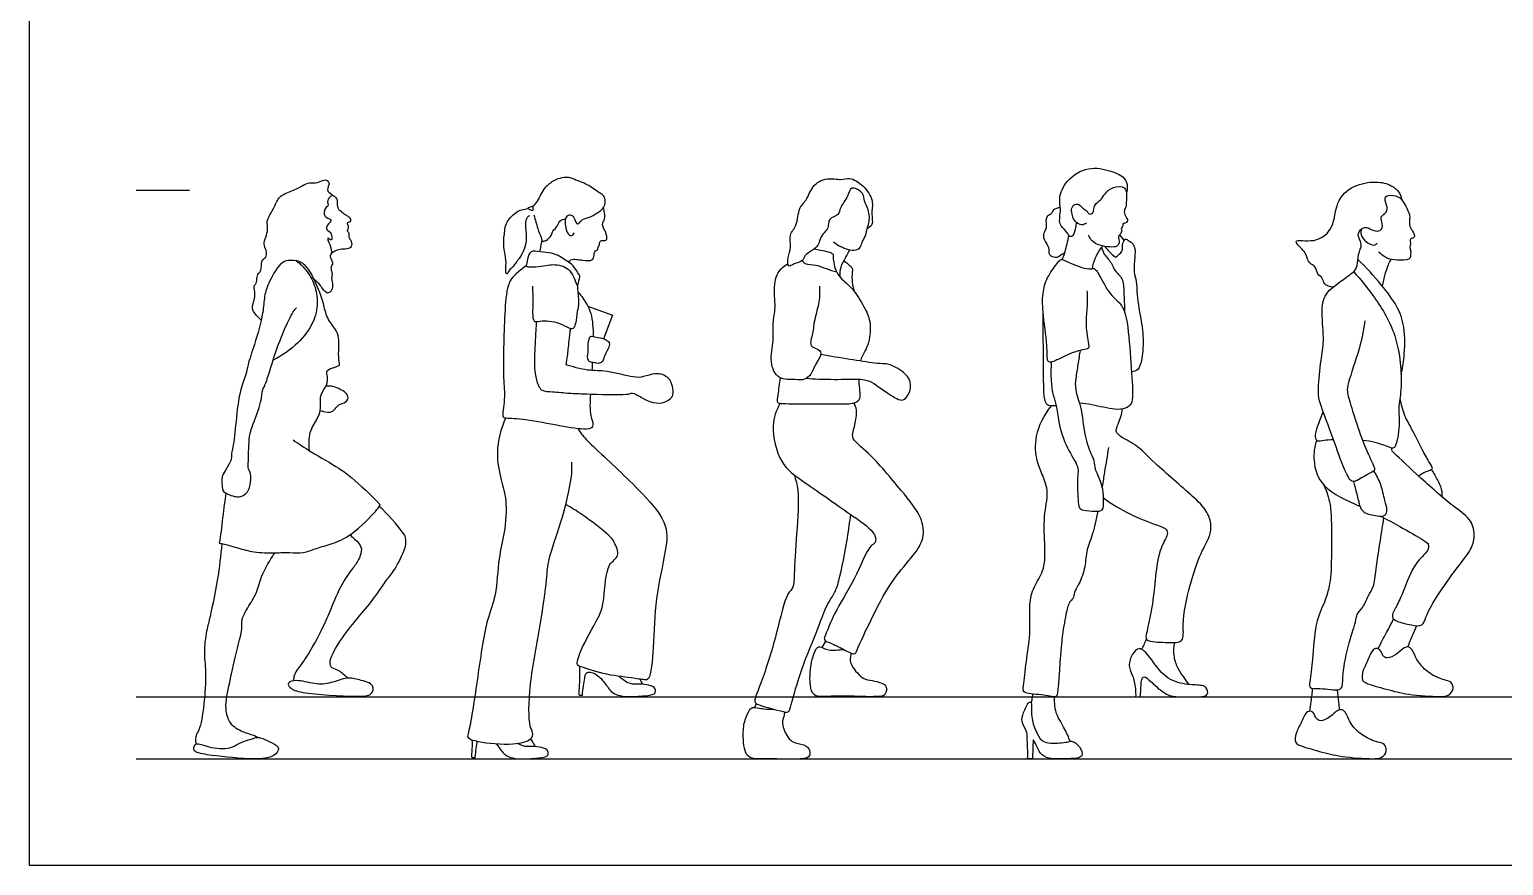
# Model space of a CAD drawing. Header units: millimetres. Extents: x 10.5 to 29.6, y 6 to 18.8.
# Drawn here: x 10.521 to 14.734, y 5.966 to 8.355 of the extents above; entities that cross this region are included whole.
import ezdxf

# ---------------------------------------------------------------- set-up
doc = ezdxf.new("R2010")
doc.units = ezdxf.units.MM
for name, color, linetype, true_color in [('AG-DIAGRAM', 7, 'Continuous', 0xfecc66), ('AG-GUIDE', 7, 'Continuous', 0xcccccc), ('AG-PEOPLE', 7, 'Continuous', 0x66ccff), ('X-VPRT', 6, 'Continuous', 0xff00ff)]:
    doc.layers.add(name, color=color, linetype=linetype, true_color=true_color)

msp = doc.modelspace()

# ---------------------------------------------------------------- linework, layer by layer
at = {"layer": 'AG-DIAGRAM'}
msp.add_line((10.8256, 6.2705), (18.7504, 6.2705), dxfattribs=at)
at = {"layer": 'AG-GUIDE'}
for p, q in [((10.8256, 7.8961), (10.978, 7.8961)), ((10.8256, 6.4483), (18.7504, 6.4483))]:
    msp.add_line(p, q, dxfattribs=at)
at = {"layer": 'AG-PEOPLE'}
for p, q in [((13.6498, 7.753), (13.6371, 7.7688)), ((12.7861, 6.5893), (12.7974, 6.6074)), ((12.593, 6.4174), (12.599, 6.4282))]:
    msp.add_line(p, q, dxfattribs=at)
msp.add_lwpolyline([(12.1166, 7.5646), (12.1868, 7.5384), (12.1618, 7.4715)], dxfattribs=at)
for points, knots in [([(11.1832, 7.5244), (11.159, 7.5453), (11.1562, 7.5672), (11.1659, 7.5857), (11.1654, 7.6054), (11.1608, 7.6231), (11.1714, 7.6292), (11.1697, 7.648), (11.1764, 7.6606), (11.185, 7.6656), (11.1819, 7.6976), (11.198, 7.7011), (11.1999, 7.7262), (11.1854, 7.7413), (11.207, 7.7838), (11.194, 7.806), (11.2228, 7.8472), (11.2314, 7.8796), (11.2715, 7.8937), (11.3013, 7.9088), (11.32, 7.9194), (11.3448, 7.9149), (11.3613, 7.9273), (11.3762, 7.9238), (11.3784, 7.9108), (11.366, 7.8921), (11.392, 7.8828), (11.3782, 7.8776), (11.3697, 7.8633), (11.3779, 7.8515), (11.3654, 7.8477), (11.3575, 7.8178), (11.3883, 7.8148), (11.3754, 7.7992), (11.3647, 7.7858), (11.3819, 7.7761), (11.3852, 7.7654), (11.3861, 7.7488), (11.371, 7.7627), (11.3754, 7.7487), (11.3833, 7.7312), (11.3845, 7.7137), (11.3782, 7.7087), (11.3829, 7.6978), (11.3899, 7.6868), (11.3809, 7.6756), (11.384, 7.6644), (11.387, 7.6556), (11.3824, 7.6415), (11.391, 7.6186), (11.3751, 7.5937), (11.3556, 7.6175), (11.3506, 7.6289), (11.3404, 7.6353), (11.3348, 7.6404)], [0, 0, 0, 0, 0.174281, 0.330301, 0.480182, 0.616239, 0.72083, 0.862797, 0.986934, 1.087851, 1.265293, 1.38705, 1.540652, 1.688247, 1.906375, 2.069159, 2.297971, 2.492002, 2.704376, 2.902039, 3.055027, 3.218536, 3.368319, 3.48606, 3.598665, 3.742054, 3.881672, 3.979329, 4.114638, 4.223031, 4.32931, 4.493424, 4.643475, 4.768942, 4.89791, 5.029436, 5.15047, 5.257084, 5.367395, 5.460009, 5.619441, 5.753553, 5.845672, 5.976061, 6.079078, 6.190396, 6.301272, 6.413083, 6.53813, 6.638327, 6.761906, 6.897895, 7.030756, 7.529701, 7.529701, 7.529701, 7.529701]), ([(12.078, 7.8163), (12.0846, 7.795), (12.0941, 7.8032), (12.0999, 7.8129), (12.1218, 7.8173), (12.1485, 7.8338), (12.163, 7.8446), (12.1681, 7.8638), (12.1631, 7.8812), (12.1518, 7.8874), (12.1358, 7.8976), (12.1192, 7.9096), (12.1026, 7.9179), (12.0769, 7.9267), (12.0669, 7.9323), (12.0414, 7.9325), (12.0191, 7.9239), (11.9938, 7.9047), (11.9822, 7.8853), (11.9734, 7.8638), (11.9643, 7.854), (11.9595, 7.8495)], [0, 0, 0, 0, 0.219811, 0.436611, 0.724388, 1.079596, 1.344374, 1.614906, 1.871342, 2.090348, 2.364058, 2.646968, 2.924697, 3.246558, 3.462379, 3.766595, 4.080405, 4.429232, 4.728963, 5.028213, 5.307038, 5.307038, 5.307038, 5.307038]), ([(12.8193, 7.7484), (12.8242, 7.7442), (12.8335, 7.7364), (12.8772, 7.7185), (12.8985, 7.7323), (12.9003, 7.7508), (12.9138, 7.7672), (12.9134, 7.7866), (12.9226, 7.8021), (12.9216, 7.8416), (12.9045, 7.8644), (12.9081, 7.8877), (12.8668, 7.912), (12.862, 7.8762), (12.8364, 7.8483), (12.8359, 7.8229), (12.8022, 7.8172), (12.806, 7.7868), (12.7911, 7.7748), (12.7792, 7.7564), (12.7765, 7.7368), (12.7564, 7.7227), (12.7366, 7.7108), (12.7316, 7.6914), (12.7065, 7.6878), (12.6873, 7.6719), (12.6878, 7.7071), (12.6995, 7.732), (12.6903, 7.7702), (12.7168, 7.7938), (12.7178, 7.8466), (12.7438, 7.8662), (12.7559, 7.9096), (12.7995, 7.9342), (12.84, 7.9231), (12.8661, 7.9352), (12.9068, 7.9089), (12.9351, 7.8673), (12.9257, 7.8293), (12.9339, 7.7968), (12.9203, 7.7886), (12.9148, 7.7857)], [0, 0, 0, 0, 0.251159, 0.632926, 0.89537, 1.133172, 1.39216, 1.634374, 1.875358, 2.227002, 2.526689, 2.792414, 3.123718, 3.415501, 3.771775, 4.037773, 4.33165, 4.616088, 4.860347, 5.124673, 5.372477, 5.650604, 5.923471, 6.159793, 6.444839, 6.674696, 6.956575, 7.27342, 7.608633, 7.935651, 8.334534, 8.651071, 9.023794, 9.411205, 9.770834, 10.060028, 10.442324, 10.840608, 11.193755, 11.505887, 11.753166, 11.753166, 11.753166, 11.753166]), ([(13.5126, 7.804), (13.5122, 7.7993), (13.5107, 7.7906), (13.5063, 7.7652), (13.4928, 7.761), (13.4847, 7.7816), (13.4597, 7.7973), (13.4714, 7.8418), (13.4605, 7.8734), (13.484, 7.9276), (13.5465, 7.9662), (13.6103, 7.9526), (13.6534, 7.9346), (13.6601, 7.9061), (13.6581, 7.894), (13.6563, 7.8884)], [0, 0, 0, 0, 0.217223, 0.499789, 0.670422, 0.919762, 1.215316, 1.579579, 1.908407, 2.328795, 2.805948, 3.264335, 3.64313, 3.931182, 4.172198, 4.172198, 4.172198, 4.172198]), ([(11.3834, 7.716), (11.3955, 7.7231), (11.4048, 7.7284), (11.422, 7.7278), (11.4443, 7.7317), (11.4428, 7.75), (11.4368, 7.7554), (11.4339, 7.7624), (11.4358, 7.771), (11.4331, 7.7755), (11.4294, 7.7785), (11.4304, 7.784), (11.4342, 7.7879), (11.4318, 7.7957), (11.4292, 7.7997), (11.4299, 7.8043), (11.4359, 7.8046), (11.4407, 7.8089), (11.4378, 7.8172), (11.4303, 7.8214), (11.4206, 7.8273), (11.409, 7.8367), (11.403, 7.842), (11.4031, 7.8501), (11.3999, 7.8563), (11.4019, 7.8677), (11.3978, 7.8745), (11.3903, 7.8801), (11.386, 7.8814)], [0, 0, 0, 0, 0.125352, 0.267945, 0.415297, 0.541031, 0.635316, 0.725154, 0.822035, 0.896004, 0.965948, 1.039529, 1.114749, 1.206374, 1.280418, 1.342967, 1.420655, 1.498855, 1.589633, 1.686611, 1.801207, 1.931186, 2.02349, 2.113178, 2.201636, 2.311269, 2.404419, 2.527044, 2.527044, 2.527044, 2.527044]), ([(13.5419, 7.8019), (13.5381, 7.7992), (13.5283, 7.7944), (13.5061, 7.8043), (13.4963, 7.8403), (13.5051, 7.8559), (13.5223, 7.8573), (13.531, 7.842), (13.5448, 7.8374), (13.5485, 7.8256), (13.5642, 7.8298), (13.562, 7.8555), (13.5841, 7.8669), (13.5942, 7.8873), (13.6163, 7.9068), (13.6552, 7.9085), (13.6572, 7.8801), (13.6555, 7.8631), (13.6561, 7.8485), (13.6483, 7.8378), (13.6528, 7.8224), (13.6629, 7.8089), (13.6528, 7.7998), (13.6452, 7.8023), (13.6472, 7.7909), (13.6395, 7.787), (13.6446, 7.7793), (13.639, 7.7702), (13.6315, 7.7639), (13.6377, 7.7466), (13.6292, 7.733), (13.6084, 7.7336), (13.5798, 7.7364), (13.5569, 7.7496), (13.5503, 7.7617), (13.548, 7.7678)], [0, 0, 0, 0, 0.215287, 0.478973, 0.817978, 1.042673, 1.253842, 1.484534, 1.698031, 1.877814, 2.063382, 2.331841, 2.602957, 2.872885, 3.183086, 3.504072, 3.776555, 4.020288, 4.22902, 4.426057, 4.650731, 4.870447, 5.05753, 5.188256, 5.356058, 5.504316, 5.656339, 5.858874, 6.027294, 6.274668, 6.473567, 6.738895, 7.053255, 7.340514, 7.593518, 7.593518, 7.593518, 7.593518]), ([(14.2473, 7.6192), (14.2387, 7.6192), (14.2191, 7.6251), (14.2192, 7.6458), (14.2001, 7.6544), (14.1987, 7.6797), (14.177, 7.685), (14.1707, 7.7133), (14.1602, 7.7265), (14.1242, 7.7595), (14.2, 7.7427), (14.2522, 7.7883), (14.2531, 7.8649), (14.3012, 7.9108), (14.3685, 7.923), (14.4135, 7.9125), (14.4379, 7.89), (14.442, 7.8752), (14.4432, 7.8682)], [0, 0, 0, 0, 0.288591, 0.522526, 0.76398, 1.027405, 1.273626, 1.559678, 1.818924, 2.113759, 2.516577, 2.971072, 3.456023, 3.955404, 4.402662, 4.791293, 5.112543, 5.373469, 5.373469, 5.373469, 5.373469]), ([(14.3061, 7.6624), (14.3102, 7.6679), (14.3191, 7.6801), (14.316, 7.713), (14.3345, 7.7413), (14.3096, 7.7704), (14.3382, 7.7962), (14.3558, 7.781), (14.3863, 7.7759), (14.3898, 7.8002), (14.3792, 7.821), (14.4025, 7.8319), (14.402, 7.8528), (14.3879, 7.8825), (14.4302, 7.8825), (14.4469, 7.8661), (14.4672, 7.827), (14.4656, 7.8146), (14.4645, 7.7913), (14.474, 7.7805), (14.4839, 7.7594), (14.4694, 7.7582), (14.4657, 7.7548), (14.4699, 7.7421), (14.4645, 7.7345), (14.4697, 7.7237), (14.4681, 7.7099), (14.4671, 7.6953), (14.4277, 7.6961), (14.4034, 7.6984), (14.3843, 7.7119), (14.3772, 7.72)], [0, 0, 0, 0, 0.258522, 0.577601, 0.890771, 1.203231, 1.495738, 1.757289, 2.041562, 2.288094, 2.541325, 2.792508, 3.044977, 3.321387, 3.628981, 3.916466, 4.280908, 4.4879, 4.747253, 4.973977, 5.21324, 5.393407, 5.508849, 5.705111, 5.870672, 6.056473, 6.269711, 6.456734, 6.789757, 7.083675, 7.406471, 7.406471, 7.406471, 7.406471]), ([(11.9497, 7.8231), (11.9467, 7.821), (11.9402, 7.8158), (11.9373, 7.7951), (11.942, 7.7612), (11.9348, 7.7121), (11.9141, 7.6955), (11.9124, 7.6895), (11.9025, 7.676), (11.8901, 7.6661), (11.8857, 7.6525), (11.8821, 7.6606), (11.8825, 7.6741), (11.8845, 7.6972), (11.8738, 7.7371), (11.8793, 7.7801), (11.8816, 7.8013), (11.909, 7.836), (11.9328, 7.8417), (11.9457, 7.8433)], [0, 0, 0, 0, 0.195262, 0.462549, 0.953068, 1.30086, 3.272781, 3.422679, 3.76162, 4.001038, 4.181747, 4.343062, 4.343062, 4.684677, 5.065901, 5.446646, 5.719568, 6.103002, 6.415888, 6.415888, 6.415888, 6.415888]), ([(11.9457, 7.8433), (11.9452, 7.8467), (11.9552, 7.847), (11.9606, 7.8516), (11.9599, 7.8412), (11.9625, 7.8352), (11.9457, 7.8433)], [0, 0, 0, 0, 0.470281, 0.789143, 1.178173, 1.649522, 1.649522, 1.649522, 1.649522]), ([(12.0616, 7.6904), (12.0642, 7.6938), (12.0709, 7.7007), (12.0895, 7.6973), (12.1015, 7.6966), (12.1352, 7.6914), (12.1344, 7.7164), (12.1375, 7.7233), (12.1473, 7.7258), (12.1442, 7.7336), (12.1514, 7.738), (12.1491, 7.7461), (12.1546, 7.7546), (12.1701, 7.7507), (12.1721, 7.76), (12.1693, 7.7707), (12.1663, 7.7803), (12.1592, 7.7906), (12.1583, 7.8043), (12.1664, 7.8137), (12.1645, 7.8316), (12.163, 7.8412), (12.1616, 7.8461)], [0, 0, 0, 0, 0.205454, 0.441281, 0.658514, 0.959403, 1.209196, 1.365638, 1.5262, 1.667805, 1.81752, 1.973666, 2.138391, 2.347117, 2.497391, 2.690095, 2.872425, 3.074378, 3.278649, 3.473835, 3.710519, 3.934673, 3.934673, 3.934673, 3.934673]), ([(13.4798, 7.7167), (13.4696, 7.7123), (13.4623, 7.7022), (13.4438, 7.7043), (13.4337, 7.713), (13.4377, 7.733), (13.4192, 7.7536), (13.4198, 7.7748), (13.4287, 7.7857), (13.4281, 7.8009), (13.4263, 7.8141), (13.4322, 7.8264), (13.4449, 7.8293), (13.4463, 7.8427), (13.4609, 7.8467), (13.4675, 7.8464)], [0, 0, 0, 0, 0.233293, 0.481016, 0.683167, 0.938677, 1.25015, 1.515204, 1.734569, 1.963739, 2.18488, 2.395964, 2.597731, 2.798358, 3.066338, 3.066338, 3.066338, 3.066338]), ([(11.9626, 7.8254), (11.967, 7.8097), (11.9725, 7.7859), (11.9831, 7.7625), (11.9856, 7.7525), (11.9893, 7.7501), (11.9984, 7.7513), (12.0147, 7.7676), (12.0151, 7.7799), (12.0316, 7.7922), (12.0342, 7.8099), (12.047, 7.8131), (12.0526, 7.8133)], [0, 0, 0, 0, 0.353239, 0.689112, 0.881643, 1.000037, 1.183948, 1.483468, 1.705259, 1.982969, 2.241291, 2.502039, 2.502039, 2.502039, 2.502039]), ([(12.078, 7.8163), (12.0763, 7.8194), (12.0714, 7.8258), (12.055, 7.8234), (12.0507, 7.8086), (12.0531, 7.7886), (12.0589, 7.7693), (12.0711, 7.7636), (12.0762, 7.7715), (12.0775, 7.775)], [0, 0, 0, 0, 0.187116, 0.39683, 0.607458, 0.869917, 1.125811, 1.306756, 1.499197, 1.499197, 1.499197, 1.499197]), ([(13.4728, 7.6976), (13.4758, 7.7051), (13.4816, 7.7202), (13.4891, 7.7513), (13.4913, 7.7672)], [0, 0, 0, 0, 0.2819545, 0.678407, 0.678407, 0.678407, 0.678407]), ([(13.5948, 7.7352), (13.6029, 7.7252), (13.611, 7.7151), (13.6254, 7.7043), (13.6329, 7.7103), (13.6403, 7.7163), (13.6459, 7.7257), (13.6428, 7.7309), (13.6491, 7.7593), (13.6623, 7.7532), (13.6829, 7.7393), (13.6802, 7.7012), (13.6759, 7.6628), (13.6862, 7.6344), (13.6854, 7.595), (13.6998, 7.5161), (13.707, 7.4607), (13.6971, 7.3782), (13.6774, 7.378), (13.6709, 7.3764)], [0.727974, 0.727974, 0.727974, 0.727974, 0.87844, 0.87844, 0.87844, 0.97204, 0.97204, 1.150167, 1.428969, 1.608274, 1.90818, 2.253076, 2.611435, 2.914824, 3.257365, 3.761431, 4.222003, 4.708885, 4.964776, 4.964776, 4.964776, 4.964776]), ([(14.3289, 7.786), (14.3268, 7.7806), (14.3238, 7.7674), (14.3402, 7.7481), (14.364, 7.7354), (14.3705, 7.7419), (14.3731, 7.7443)], [0, 0, 0, 0, 0.2366068, 0.5181082, 0.7982524, 0.9819801, 0.9819801, 0.9819801, 0.9819801]), ([(12.0181, 7.6832), (12.0109, 7.6833), (11.9953, 7.6811), (11.9476, 7.6737), (11.939, 7.6802), (11.9451, 7.6886), (11.9433, 7.7303), (11.9854, 7.7173), (12.022, 7.7173), (12.0582, 7.6924), (12.0749, 7.6821), (12.0919, 7.6548), (12.096, 7.6488), (12.0878, 7.6273), (12.0886, 7.6208), (12.0827, 7.629), (12.0773, 7.6496), (12.0615, 7.6713), (12.0415, 7.6815), (12.025, 7.6832), (12.0181, 7.6832)], [0, 0, 0, 0, 0.289609, 0.800208, 0.9406, 1.105365, 2.090946, 2.497426, 2.844959, 3.219361, 3.485983, 3.799001, 3.957559, 4.229688, 4.339891, 4.483736, 4.756141, 5.05198, 5.322779, 5.597045, 5.597045, 5.597045, 5.597045]), ([(11.9798, 7.72), (11.9835, 7.7401), (11.9851, 7.7469), (11.9859, 7.7507), (11.9863, 7.7526)], [0, 0, 0, 0, 0.1849551, 0.3244491, 0.3244491, 0.3244491, 0.3244491]), ([(12.7639, 7.7282), (12.7886, 7.7232), (12.8193, 7.7188), (12.8167, 7.7058), (12.8222, 7.6631), (12.8436, 7.6398), (12.8563, 7.6301)], [0.704308, 0.704308, 0.704308, 0.704308, 1.107365, 1.289254, 1.674388, 2.094502, 2.094502, 2.094502, 2.094502]), ([(12.8381, 7.6474), (12.8371, 7.6573), (12.8385, 7.6772), (12.8521, 7.6999), (12.8615, 7.7196), (12.8668, 7.7252)], [0, 0, 0, 0, 0.3132718, 0.6259717, 0.845511, 0.845511, 0.845511, 0.845511]), ([(13.5592, 7.672), (13.5609, 7.6823), (13.5663, 7.7029), (13.5801, 7.726), (13.5886, 7.7363)], [0, 0, 0, 0, 0.3218829, 0.6831323, 0.6831323, 0.6831323, 0.6831323]), ([(13.5854, 7.7322), (13.5873, 7.7258), (13.591, 7.7125), (13.6148, 7.6893), (13.6212, 7.6647), (13.649, 7.644), (13.6478, 7.6025), (13.6511, 7.5671), (13.6505, 7.5488)], [0, 0, 0, 0, 0.257104, 0.579731, 0.866957, 1.18368, 1.541335, 1.966458, 1.966458, 1.966458, 1.966458]), ([(11.283, 7.6939), (11.264, 7.6971), (11.2383, 7.6935), (11.2053, 7.636), (11.1906, 7.5923), (11.1902, 7.5431), (11.1647, 7.4563), (11.1448, 7.3985), (11.1403, 7.3679), (11.1197, 7.3204), (11.1115, 7.2378), (11.1038, 7.1633), (11.0978, 7.1454), (11.0981, 7.1275), (11.0952, 7.1191), (11.0795, 7.093), (11.0697, 7.0769), (11.0713, 7.0521), (11.0725, 7.0359), (11.0807, 7.0319), (11.0882, 7.0256), (11.1072, 7.0202), (11.1285, 7.0179), (11.1471, 7.0348), (11.1518, 7.0525), (11.1554, 7.0855), (11.145, 7.0998), (11.1467, 7.1166), (11.1469, 7.188), (11.1584, 7.2262), (11.1842, 7.2879), (11.1859, 7.3261), (11.1961, 7.3393), (11.2175, 7.4161), (11.2465, 7.4931), (11.2703, 7.5426), (11.2794, 7.5547), (11.2836, 7.5602)], [0, 0, 0, 0, 0.169759, 0.421738, 0.64194, 0.864856, 1.173311, 1.424407, 1.597875, 1.82244, 2.124555, 2.399933, 2.538296, 2.666087, 2.764332, 2.938307, 3.081663, 3.239906, 3.36598, 3.454807, 3.592752, 3.797741, 4.003736, 4.366699, 4.495864, 4.682634, 4.811155, 4.939438, 5.205649, 5.420706, 5.682272, 5.87412, 5.999009, 6.279283, 6.58493, 6.81648, 6.963628, 6.963628, 6.963628, 6.963628]), ([(11.3209, 7.1516), (11.3195, 7.1624), (11.3199, 7.1848), (11.323, 7.2105), (11.3476, 7.2483), (11.3543, 7.2722), (11.3496, 7.3152), (11.3737, 7.3358), (11.3727, 7.3674), (11.3681, 7.3832), (11.3938, 7.3889), (11.4022, 7.3943), (11.4091, 7.3951), (11.4037, 7.413), (11.405, 7.4466), (11.4057, 7.4736), (11.3961, 7.5001), (11.37, 7.5285), (11.3615, 7.5724), (11.3538, 7.5948), (11.3342, 7.6452), (11.3136, 7.6784), (11.2989, 7.6884), (11.2895, 7.694), (11.2798, 7.6951), (11.2924, 7.6878), (11.3145, 7.6666), (11.3377, 7.6245), (11.3471, 7.5745), (11.334, 7.5141), (11.2896, 7.4566), (11.2429, 7.4226), (11.217, 7.4101)], [0, 0, 0, 0, 0.183368, 0.348914, 0.559484, 0.723949, 0.925709, 1.10042, 1.27564, 1.390405, 1.543229, 1.648616, 1.715692, 1.840657, 2.031934, 2.199269, 2.364743, 2.564813, 2.774516, 2.934562, 3.169804, 3.374293, 3.509062, 3.592203, 3.682523, 3.772018, 3.953385, 4.17613, 4.403704, 4.650619, 4.922528, 5.221199, 5.221199, 5.221199, 5.221199]), ([(11.9404, 7.6796), (11.9065, 7.6543), (11.8863, 7.6336), (11.8788, 7.5513), (11.8765, 7.46), (11.8739, 7.3588), (11.882, 7.3042), (11.8697, 7.2451), (11.8843, 7.2452), (11.9468, 7.2413), (12.0297, 7.2239), (12.1172, 7.2095), (12.1372, 7.2211), (12.1227, 7.2523), (12.1235, 7.2915), (12.1252, 7.3134)], [0, 0, 0, 0, 0.358714, 0.866122, 1.43349, 2.004156, 2.454324, 2.861638, 3.02536, 3.462727, 4.038833, 4.536891, 4.904329, 5.187732, 5.610907, 5.610907, 5.610907, 5.610907]), ([(12.7785, 7.6217), (12.7794, 7.6069), (12.78, 7.5767), (12.7635, 7.5273), (12.7597, 7.4822), (12.7522, 7.4654), (12.7553, 7.4467), (12.7733, 7.4435), (12.789, 7.4295), (12.768, 7.4018), (12.7563, 7.3702), (12.7365, 7.3518), (12.7085, 7.3562), (12.6588, 7.3515), (12.6345, 7.4064), (12.6498, 7.4651), (12.6438, 7.5152), (12.6556, 7.5613), (12.6452, 7.6265), (12.6623, 7.6698), (12.6831, 7.6827), (12.6885, 7.6854)], [0, 0, 0, 0, 0.381546, 0.799657, 1.181098, 1.424134, 1.648156, 1.883402, 2.111372, 2.426361, 2.768914, 3.045609, 3.344182, 3.726129, 4.131443, 4.578222, 4.979926, 5.371563, 5.834004, 6.2539, 6.398528, 6.398528, 6.398528, 6.398528]), ([(12.729, 7.6947), (12.7315, 7.6916), (12.7391, 7.6835), (12.7707, 7.6835), (12.7979, 7.6711), (12.8183, 7.6653), (12.8283, 7.6622)], [0.049985, 0.049985, 0.049985, 0.049985, 0.226149, 0.546362, 0.86435, 1.185122, 1.185122, 1.185122, 1.185122]), ([(12.8486, 7.6942), (12.8542, 7.6906), (12.8636, 7.6816), (12.8756, 7.6729), (12.8693, 7.6452), (12.8745, 7.6197), (12.8779, 7.6066)], [0, 0, 0, 0, 0.254989, 0.459275, 0.747373, 1.112532, 1.112532, 1.112532, 1.112532]), ([(13.5434, 7.608), (13.5441, 7.5933), (13.5453, 7.5632), (13.5383, 7.5177), (13.5458, 7.4649), (13.5517, 7.4408), (13.5275, 7.4412), (13.476, 7.4213), (13.4372, 7.3997), (13.4285, 7.4126), (13.4313, 7.4554), (13.4158, 7.5481), (13.4161, 7.6059), (13.4305, 7.6513), (13.4595, 7.6882), (13.4705, 7.7022), (13.4987, 7.6836), (13.5531, 7.6674), (13.5659, 7.6761), (13.5835, 7.6437), (13.6122, 7.5907), (13.6546, 7.5652), (13.6651, 7.4584), (13.6728, 7.3535), (13.6762, 7.2847), (13.6527, 7.2711), (13.6212, 7.267), (13.5635, 7.2825), (13.5343, 7.2867), (13.5227, 7.287)], [0, 0, 0, 0, 0.380346, 0.77471, 1.198391, 1.44321, 1.681788, 2.126262, 2.488454, 2.660016, 3.025281, 3.589657, 4.027717, 4.421397, 4.811126, 5.017441, 5.33595, 5.767449, 5.952673, 6.27052, 6.7208, 7.105486, 7.679784, 8.295166, 8.743204, 9.005337, 9.32266, 9.788148, 10.066054, 10.066054, 10.066054, 10.066054]), ([(14.4416, 7.3693), (14.4454, 7.3859), (14.4515, 7.419), (14.4536, 7.5059), (14.4313, 7.5658), (14.3846, 7.6274), (14.3417, 7.6754), (14.3178, 7.6978)], [0, 0, 0, 0, 0.405804, 0.9267, 1.378441, 1.871914, 2.434254, 2.434254, 2.434254, 2.434254]), ([(14.388, 7.6213), (14.3902, 7.633), (14.3961, 7.656), (14.4028, 7.6792), (14.4099, 7.6931), (14.4129, 7.6981)], [0, 0, 0, 0, 0.3386874, 0.6387734, 0.8210875, 0.8210875, 0.8210875, 0.8210875]), ([(12.8563, 7.6301), (12.8643, 7.6225), (12.8798, 7.6068), (12.9103, 7.5573), (12.9276, 7.5163), (12.9211, 7.4505), (12.9021, 7.4272), (12.8958, 7.4075)], [0, 0, 0, 0, 0.334516, 0.770443, 1.164992, 1.619369, 2.017206, 2.017206, 2.017206, 2.017206]), ([(14.3378, 7.5225), (14.3343, 7.4997), (14.3278, 7.457), (14.2937, 7.3589), (14.2862, 7.3256), (14.2902, 7.3053), (14.3093, 7.2443), (14.3327, 7.1721), (14.3617, 7.1109), (14.3686, 7.0943), (14.3438, 7.0845), (14.3091, 7.0591), (14.2919, 7.0689), (14.2696, 7.119), (14.239, 7.2119), (14.2056, 7.2929), (14.2038, 7.329), (14.2117, 7.4118), (14.2226, 7.4642), (14.213, 7.5448), (14.2202, 7.6021), (14.2731, 7.6377), (14.2945, 7.6546), (14.3061, 7.6624)], [0, 0, 0, 0, 0.471292, 1.046653, 1.368019, 1.612022, 2.056015, 2.575715, 3.037014, 3.236886, 3.511362, 3.878783, 4.093176, 4.497277, 5.07899, 5.601023, 5.944772, 6.449385, 6.879836, 7.383529, 7.805308, 8.24029, 8.607809, 8.607809, 8.607809, 8.607809]), ([(14.3061, 7.6624), (14.326, 7.6413), (14.3631, 7.5945), (14.4346, 7.4858), (14.4464, 7.3363), (14.4322, 7.2805), (14.4388, 7.2193), (14.4264, 7.1563), (14.4095, 7.1597), (14.3713, 7.1756), (14.3441, 7.1797), (14.3312, 7.1807)], [0, 0, 0, 0, 0.528952, 1.178688, 1.862878, 2.28799, 2.742468, 3.16631, 3.354797, 3.740039, 4.019657, 4.019657, 4.019657, 4.019657]), ([(11.9582, 7.6214), (11.9585, 7.6063), (11.9617, 7.581), (11.9555, 7.5153), (11.9809, 7.5234), (12.0072, 7.5226), (12.0356, 7.5171), (12.0609, 7.5018), (12.0727, 7.4998), (12.0776, 7.5026), (12.0813, 7.5106), (12.0848, 7.5227), (12.0882, 7.5585), (12.0928, 7.5699), (12.0883, 7.6122), (12.0882, 7.6188), (12.088, 7.6225)], [0, 0, 0, 0, 0.385339, 0.803805, 1.035798, 1.334139, 1.647233, 1.956703, 2.145716, 2.300853, 2.300853, 2.560274, 2.893195, 3.113335, 3.47642, 3.667846, 3.667846, 3.667846, 3.667846]), ([(12.0892, 7.6043), (12.094, 7.5988), (12.1035, 7.5865), (12.1292, 7.5479), (12.1319, 7.5003), (12.132, 7.4779)], [0, 0, 0, 0, 0.268635, 0.671105, 1.07665, 1.07665, 1.07665, 1.07665]), ([(13.4555, 7.28), (13.4508, 7.2795), (13.4376, 7.2786), (13.4243, 7.2837), (13.4189, 7.3241), (13.4196, 7.4207), (13.4182, 7.5044), (13.418, 7.5483)], [10.546596, 10.546596, 10.546596, 10.546596, 10.657363, 10.89027, 11.225561, 11.791463, 12.448306, 12.448306, 12.448306, 12.448306]), ([(11.9696, 7.5205), (11.9692, 7.5148), (11.968, 7.4955), (11.9636, 7.4263), (11.964, 7.3684), (11.9749, 7.3381), (11.9847, 7.3206), (12.0172, 7.3203), (12.0665, 7.3151), (12.1074, 7.3141), (12.231, 7.3097), (12.2458, 7.3216), (12.2934, 7.2833), (12.3373, 7.2846), (12.3649, 7.3124), (12.3571, 7.347), (12.3477, 7.3591), (12.3319, 7.3694), (12.308, 7.3737), (12.275, 7.3615), (12.2493, 7.3593), (12.1644, 7.3827), (12.1228, 7.3774), (12.0702, 7.392), (12.0545, 7.3965)], [0.092795, 0.092795, 0.092795, 0.092795, 0.298453, 0.794683, 1.2421, 1.559163, 1.794272, 2.108697, 2.50886, 2.900573, 3.459711, 3.717122, 4.632512, 5.992091, 6.16089, 6.831101, 7.051544, 7.296295, 7.575943, 7.90912, 8.207194, 8.633895, 9.047183, 9.449235, 9.449235, 9.449235, 9.449235]), ([(12.0545, 7.3965), (12.0582, 7.4169), (12.0609, 7.4412), (12.064, 7.4732), (12.0674, 7.501), (12.0651, 7.4892)], [0, 0, 0, 0, 0.3483141, 0.7457844, 0.7476594, 0.7476594, 0.7476594, 0.7476594]), ([(12.1264, 7.4786), (12.1238, 7.4778), (12.1169, 7.4658), (12.118, 7.4447), (12.1177, 7.4321), (12.114, 7.41), (12.1256, 7.4037), (12.1385, 7.4026), (12.1468, 7.3997), (12.1578, 7.4044), (12.1614, 7.4118), (12.1644, 7.4264), (12.1785, 7.4466), (12.1787, 7.4609), (12.1722, 7.466), (12.1595, 7.4742), (12.1407, 7.4757), (12.1264, 7.4786)], [0, 0, 0, 0, 0.176908, 0.579604, 0.832836, 1.227763, 1.39398, 1.575681, 1.721046, 1.885993, 2.02122, 2.288749, 2.734064, 2.902879, 3.040974, 3.232727, 3.488142, 3.488142, 3.488142, 3.488142]), ([(12.7422, 7.3586), (12.7537, 7.3576), (12.777, 7.3556), (12.8498, 7.3549), (12.9076, 7.3572), (12.9343, 7.3442), (12.9704, 7.3179), (12.9936, 7.3031), (13.0175, 7.2916), (13.0418, 7.3185), (13.0445, 7.365), (12.9837, 7.3973), (12.965, 7.4), (12.934, 7.4007), (12.8632, 7.4133), (12.8102, 7.4209), (12.7828, 7.4267)], [0, 0, 0, 0, 0.336857, 0.828155, 1.262321, 1.569825, 1.948873, 2.256725, 2.523523, 2.852557, 3.6769, 4.168745, 4.410805, 4.732172, 5.215351, 5.74022, 5.74022, 5.74022, 5.74022]), ([(13.4416, 7.4048), (13.44, 7.3867), (13.4402, 7.3509), (13.4458, 7.3098), (13.4575, 7.2796), (13.461, 7.2315), (13.4835, 7.1597), (13.5193, 7.109), (13.518, 7.0855), (13.5149, 7.0591), (13.5184, 7.0136), (13.5186, 6.9866), (13.5347, 6.9803), (13.5658, 6.9784), (13.5914, 6.9782), (13.5906, 7.0088), (13.5912, 7.0406), (13.5752, 7.0824), (13.5659, 7.0978), (13.5659, 7.1238), (13.5539, 7.1427), (13.5349, 7.2014), (13.5305, 7.2714), (13.509, 7.324), (13.5123, 7.3586), (13.5186, 7.3982), (13.5227, 7.4247), (13.5249, 7.4382)], [0, 0, 0, 0, 0.423447, 0.789098, 1.107837, 1.500721, 2.007044, 2.450811, 2.712325, 3.005554, 3.400135, 3.682089, 3.897199, 4.224432, 4.484779, 4.766955, 5.104811, 5.480972, 5.727461, 6.00331, 6.272067, 6.714881, 7.206852, 7.630583, 7.962046, 8.322232, 8.688371, 8.688371, 8.688371, 8.688371]), ([(11.3517, 7.2666), (11.3547, 7.2654), (11.3632, 7.2629), (11.387, 7.2594), (11.3959, 7.2747), (11.4081, 7.2853), (11.4248, 7.2886), (11.4345, 7.3026), (11.4249, 7.3183), (11.4091, 7.327), (11.3915, 7.3354), (11.3755, 7.3363), (11.3685, 7.3357)], [0.03444, 0.03444, 0.03444, 0.03444, 0.113206, 0.258141, 0.376696, 0.494875, 0.616393, 0.728068, 0.846973, 0.97335, 1.112542, 1.225118, 1.225118, 1.225118, 1.225118]), ([(12.8909, 7.3556), (12.8911, 7.3511), (12.8924, 7.3283), (12.8982, 7.2999), (12.8799, 7.2845), (12.8363, 7.284), (12.767, 7.2841), (12.6773, 7.2844), (12.6563, 7.2867), (12.6622, 7.3139), (12.6641, 7.3436), (12.6671, 7.3594)], [2.37273, 2.37273, 2.37273, 2.37273, 2.463692, 2.835434, 3.077903, 3.440315, 3.940859, 4.484723, 4.701924, 4.971031, 5.369407, 5.369407, 5.369407, 5.369407]), ([(14.4378, 7.3015), (14.4408, 7.2848), (14.4493, 7.2507), (14.4785, 7.2024), (14.5059, 7.1438), (14.5243, 7.1129), (14.5315, 7.1024), (14.5274, 7.0948), (14.5106, 7.0915), (14.4982, 7.0832), (14.4919, 7.0786)], [0, 0, 0, 0, 0.404784, 0.833978, 1.296268, 1.634389, 1.81903, 1.961804, 2.189899, 2.464, 2.464, 2.464, 2.464]), ([(12.6656, 7.2861), (12.6554, 7.2662), (12.6378, 7.2233), (12.663, 7.111), (12.7379, 7.0604), (12.8705, 6.9672), (12.9394, 6.9199), (12.9412, 6.8865), (12.9191, 6.8811), (12.8792, 6.7774), (12.8213, 6.6913), (12.8007, 6.6338), (12.7881, 6.6098), (12.8118, 6.6017), (12.8464, 6.5845), (12.88, 6.5654), (12.8874, 6.5859), (12.9343, 6.6872), (12.9861, 6.7825), (13.0465, 6.8498), (13.0806, 6.8998), (13.0724, 6.9656), (13.012, 7.0378), (12.9257, 7.1441), (12.871, 7.1813), (12.8743, 7.206), (12.8813, 7.2254), (12.8872, 7.2677), (12.8812, 7.2808), (12.8784, 7.2873)], [0, 0, 0, 0, 0.469243, 1.05106, 1.59788, 2.336956, 2.852021, 3.124634, 3.355869, 3.943158, 4.554461, 4.997121, 5.251359, 5.499176, 5.876885, 6.202101, 6.415332, 7.01331, 7.635902, 8.174889, 8.606184, 9.041494, 9.601216, 10.285616, 10.727564, 10.977321, 11.243506, 11.611078, 11.875131, 11.875131, 11.875131, 11.875131]), ([(13.5746, 6.9786), (13.5699, 6.9544), (13.5595, 6.9084), (13.5399, 6.8641), (13.5393, 6.8137), (13.5202, 6.7681), (13.5063, 6.7481), (13.5057, 6.7287), (13.4907, 6.719), (13.4822, 6.6775), (13.4693, 6.6137), (13.4615, 6.4614), (13.4556, 6.4442), (13.4133, 6.4562), (13.3556, 6.4553), (13.365, 6.4904), (13.3703, 6.5609), (13.3841, 6.6357), (13.3764, 6.7096), (13.39, 6.7628), (13.4224, 6.8082), (13.4249, 6.8751), (13.4174, 6.9634), (13.4362, 7.0308), (13.4173, 7.0811), (13.3984, 7.1223), (13.3918, 7.1959), (13.4214, 7.2549), (13.4424, 7.2793)], [1.150021, 1.150021, 1.150021, 1.150021, 1.574773, 1.986358, 2.39016, 2.789884, 3.070608, 3.305608, 3.530798, 3.877134, 4.376639, 5.077857, 5.272975, 5.639987, 6.045047, 6.328316, 6.814374, 7.324354, 7.813815, 8.231611, 8.647137, 9.11075, 9.653909, 10.128351, 10.533337, 10.916187, 11.396566, 11.959743, 11.959743, 11.959743, 11.959743]), ([(13.5908, 7.0162), (13.6111, 7.0016), (13.6521, 6.9752), (13.7291, 6.9426), (13.7718, 6.9305), (13.7755, 6.9094), (13.7494, 6.8711), (13.7387, 6.7904), (13.7323, 6.7162), (13.7175, 6.644), (13.7093, 6.6153), (13.7223, 6.6045), (13.7737, 6.6035), (13.824, 6.6011), (13.8136, 6.6604), (13.8365, 6.7675), (13.8659, 6.8566), (13.8951, 6.9034), (13.9006, 6.9434), (13.8845, 6.9834), (13.8444, 7.0235), (13.736, 7.1148), (13.6887, 7.1674), (13.6389, 7.19), (13.6292, 7.2024), (13.6256, 7.2068), (13.6323, 7.2285), (13.6414, 7.2483), (13.6438, 7.2634), (13.6445, 7.2707)], [0, 0, 0, 0, 0.495851, 1.026074, 1.387147, 1.609465, 1.986113, 2.503323, 3.013001, 3.505895, 3.795481, 3.994493, 4.411833, 4.774097, 5.15963, 5.772263, 6.334295, 6.751565, 7.102485, 7.459563, 7.894295, 8.576278, 9.07637, 9.483291, 9.695278, 9.8168, 10.077912, 10.355324, 10.625049, 10.625049, 10.625049, 10.625049]), ([(14.2482, 7.1825), (14.2376, 7.1822), (14.2164, 7.1808), (14.2034, 7.1753), (14.1927, 7.1925), (14.2046, 7.2235), (14.2126, 7.2495), (14.2185, 7.2626)], [4.516369, 4.516369, 4.516369, 4.516369, 4.708232, 4.945786, 5.159055, 5.479794, 5.851569, 5.851569, 5.851569, 5.851569]), ([(11.8821, 7.245), (11.8679, 7.2145), (11.8512, 7.1482), (11.8683, 7.0676), (11.8865, 7.0094), (11.8804, 6.9153), (11.8597, 6.8446), (11.8566, 6.7358), (11.8237, 6.6626), (11.801, 6.4965), (11.7795, 6.3527), (11.7694, 6.3295), (11.8087, 6.317), (11.8976, 6.3088), (11.9563, 6.3217), (11.9612, 6.3478), (11.9466, 6.3635), (11.9482, 6.4873), (11.9821, 6.6518), (11.9995, 6.7812), (12.003, 6.8438), (12.0425, 6.9451), (12.0733, 7.0771), (12.0711, 7.1052), (12.0708, 7.1185)], [0, 0, 0, 0, 0.577657, 1.090302, 1.539994, 2.084913, 2.591686, 3.17472, 3.686433, 4.450573, 5.186909, 5.417596, 5.743862, 6.311493, 6.709764, 6.9553, 7.259432, 7.93529, 8.712716, 9.356385, 9.801025, 10.406294, 11.071753, 11.435632, 11.435632, 11.435632, 11.435632]), ([(12.0878, 7.2156), (12.0912, 7.21), (12.0986, 7.1975), (12.1346, 7.1603), (12.1979, 7.103), (12.2614, 7.0405), (12.3478, 6.9502), (12.3406, 6.8634), (12.3069, 6.7255), (12.306, 6.6), (12.2966, 6.4966), (12.2774, 6.4959), (12.2365, 6.5037), (12.1637, 6.5099), (12.0945, 6.5347), (12.0835, 6.5389), (12.0952, 6.5855), (12.1493, 6.6738), (12.1655, 6.725), (12.1668, 6.8293), (12.2115, 6.8472), (12.1918, 6.8925), (12.177, 6.9117), (12.1003, 6.9702), (12.0703, 6.9881), (12.0537, 6.9977)], [0, 0, 0, 0, 0.25642, 0.661241, 1.193077, 1.751401, 2.371704, 2.890354, 3.568852, 4.249302, 4.792161, 4.989479, 5.34785, 5.865464, 6.347968, 6.504889, 6.870796, 7.460338, 7.906372, 8.467167, 8.814344, 9.169121, 9.471414, 10.021797, 10.457743, 10.457743, 10.457743, 10.457743]), ([(11.2744, 7.1821), (11.2914, 7.1706), (11.3235, 7.1488), (11.4075, 7.1013), (11.4417, 7.0752), (11.4987, 7.0242), (11.5234, 6.9962)], [0, 0, 0, 0, 0.252339, 0.559944, 0.780085, 1.120289, 1.120289, 1.120289, 1.120289]), ([(14.2001, 7.1818), (14.1937, 7.1631), (14.1877, 7.1219), (14.2103, 7.0428), (14.2868, 7.0085), (14.3241, 6.992)], [0, 0, 0, 0, 0.437019, 0.937257, 1.506833, 1.506833, 1.506833, 1.506833]), ([(13.605, 7.1602), (13.6012, 7.1367), (13.5955, 7.1026), (13.5892, 7.0625), (13.5868, 7.048)], [0, 0, 0, 0, 0.4836485, 0.7433338, 0.7433338, 0.7433338, 0.7433338]), ([(14.3827, 6.9644), (14.4022, 6.9545), (14.4448, 6.9311), (14.5015, 6.8979), (14.5216, 6.8859), (14.519, 6.8615), (14.4771, 6.831), (14.4485, 6.7485), (14.4301, 6.7095), (14.4106, 6.6761), (14.4305, 6.6618), (14.4695, 6.6531), (14.5046, 6.6483), (14.5117, 6.6792), (14.5415, 6.7339), (14.5997, 6.8159), (14.6412, 6.8653), (14.6536, 6.906), (14.6438, 6.9554), (14.5913, 6.9904), (14.5008, 7.0687), (14.4262, 7.1411), (14.4145, 7.1496), (14.4151, 7.1589)], [1.833484, 1.833484, 1.833484, 1.833484, 2.197598, 2.700234, 2.955966, 3.200644, 3.608325, 4.146208, 4.541873, 4.866379, 5.112869, 5.489273, 5.805437, 6.090912, 6.549766, 7.138059, 7.600504, 7.965127, 8.348915, 8.793842, 9.448079, 10.032872, 10.240189, 10.240189, 10.240189, 10.240189]), ([(12.7062, 7.0826), (12.711, 7.0678), (12.7226, 7.0363), (12.7131, 6.9137), (12.7059, 6.803), (12.7068, 6.7594), (12.6814, 6.7416), (12.6565, 6.6217), (12.6169, 6.4977), (12.5902, 6.436), (12.6005, 6.4245), (12.6667, 6.4081), (12.6914, 6.4004), (12.6997, 6.4313), (12.7266, 6.5306), (12.7754, 6.6421), (12.7972, 6.7081), (12.8222, 6.743), (12.8366, 6.78), (12.8599, 6.9045), (12.8655, 6.9463), (12.8682, 6.9691)], [0, 0, 0, 0, 0.391746, 1.027441, 1.645304, 1.993813, 2.278453, 2.899682, 3.589775, 4.021724, 4.211121, 4.686672, 4.95447, 5.229767, 5.815643, 6.464476, 6.937663, 7.293312, 7.656909, 8.293145, 8.767636, 8.767636, 8.767636, 8.767636]), ([(14.3051, 7.0636), (14.308, 7.0534), (14.3137, 7.0339), (14.3218, 6.9953), (14.3322, 6.9726), (14.3726, 6.9642), (14.3969, 6.9637), (14.403, 6.9838), (14.3939, 7.0098), (14.3847, 7.0578), (14.3709, 7.0821), (14.3633, 7.094)], [0, 0, 0, 0, 0.318607, 0.671868, 0.94434, 1.301065, 1.565732, 1.791715, 2.089523, 2.485533, 2.854778, 2.854778, 2.854778, 2.854778]), ([(14.5282, 7.0975), (14.5314, 7.0922), (14.5373, 7.0814), (14.5568, 7.0494), (14.5583, 7.0296), (14.5583, 7.0197)], [0, 0, 0, 0, 0.2442012, 0.5850723, 0.8952973, 0.8952973, 0.8952973, 0.8952973]), ([(14.2207, 7.0531), (14.2284, 7.0352), (14.2431, 6.9963), (14.2416, 6.9053), (14.2427, 6.8002), (14.2359, 6.7646), (14.226, 6.7225), (14.1955, 6.6655), (14.1904, 6.5685), (14.1824, 6.5022), (14.1764, 6.47), (14.2099, 6.474), (14.2663, 6.4633), (14.2747, 6.4797), (14.2741, 6.5182), (14.29, 6.6003), (14.3136, 6.6661), (14.3138, 6.6838), (14.3343, 6.7039), (14.3473, 6.7384), (14.3651, 6.7631), (14.3694, 6.8146), (14.3823, 6.8959), (14.3889, 6.938), (14.3925, 6.9594)], [0, 0, 0, 0, 0.434192, 0.983748, 1.563838, 1.902031, 2.260501, 2.715255, 3.280036, 3.753228, 4.021776, 4.319838, 4.74394, 4.946046, 5.285604, 5.821914, 6.291415, 6.515896, 6.807142, 7.152328, 7.458057, 7.859481, 8.377244, 8.834943, 8.834943, 8.834943, 8.834943]), ([(11.0822, 7.0305), (11.0806, 7.0197), (11.0774, 6.9982), (11.0683, 6.9203), (11.065, 6.8985), (11.0632, 6.8869)], [0.0061974, 0.0061974, 0.0061974, 0.0061974, 0.1885689, 0.4694339, 0.6602119, 0.6602119, 0.6602119, 0.6602119]), ([(11.0632, 6.8869), (11.0683, 6.8861), (11.0789, 6.8845), (11.1188, 6.8728), (11.1618, 6.8599), (11.2225, 6.8591), (11.2639, 6.8611), (11.3037, 6.8576), (11.3412, 6.8734), (11.3881, 6.8853), (11.4424, 6.9081), (11.5108, 6.977), (11.519, 6.9899), (11.5234, 6.9962)], [0, 0, 0, 0, 0.126059, 0.328395, 0.550007, 0.798502, 1.007488, 1.206268, 1.408961, 1.628502, 1.882674, 2.193231, 2.346871, 2.346871, 2.346871, 2.346871]), ([(11.431, 6.5013), (11.4234, 6.5071), (11.4058, 6.5255), (11.3839, 6.5277), (11.3777, 6.5468), (11.3883, 6.5751), (11.4257, 6.6352), (11.4756, 6.6916), (11.5163, 6.743), (11.5406, 6.7821), (11.5642, 6.8083), (11.5987, 6.8744), (11.5968, 6.9041), (11.5869, 6.9207), (11.5438, 6.9722), (11.5205, 6.9921)], [4.091746, 4.091746, 4.091746, 4.091746, 4.257525, 4.399454, 4.526777, 4.698121, 4.968197, 5.253431, 5.513831, 5.727611, 5.921172, 6.152623, 6.316443, 6.456975, 6.770671, 6.770671, 6.770671, 6.770671]), ([(11.4371, 6.911), (11.4399, 6.908), (11.4473, 6.8999), (11.4755, 6.8791), (11.4619, 6.8368), (11.4437, 6.8143), (11.4116, 6.7709), (11.3813, 6.6964), (11.36, 6.6467), (11.3159, 6.5634), (11.2849, 6.5255), (11.2766, 6.5092), (11.2756, 6.4979), (11.276, 6.4939)], [0.034513, 0.034513, 0.034513, 0.034513, 0.136098, 0.322245, 0.429136, 0.611903, 0.852327, 1.136961, 1.381077, 1.692786, 1.916649, 2.058791, 2.142624, 2.142624, 2.142624, 2.142624]), ([(11.0706, 6.8857), (11.0671, 6.8523), (11.0606, 6.7862), (11.0353, 6.6678), (11.0295, 6.6484), (11.0173, 6.5865), (11.0257, 6.5254), (11.0225, 6.4415), (11.0103, 6.3592), (10.9976, 6.3423), (10.9931, 6.3206), (10.9976, 6.3131)], [0, 0, 0, 0, 0.329454, 0.674958, 0.825069, 1.068846, 1.326043, 1.627389, 1.914329, 2.064153, 2.228374, 2.228374, 2.228374, 2.228374]), ([(11.174, 6.3316), (11.1599, 6.3381), (11.1357, 6.345), (11.0945, 6.3643), (11.0767, 6.4167), (11.0934, 6.4897), (11.1141, 6.5845), (11.1298, 6.6406), (11.1255, 6.6672), (11.1412, 6.6992), (11.1691, 6.7382), (11.1798, 6.785), (11.2034, 6.8315), (11.2159, 6.8504), (11.2225, 6.8596)], [3.788927, 3.788927, 3.788927, 3.788927, 3.987142, 4.197934, 4.424739, 4.705757, 5.030318, 5.273079, 5.433164, 5.620595, 5.844472, 6.070592, 6.301876, 6.490006, 6.490006, 6.490006, 6.490006]), ([(14.3753, 6.5855), (14.3835, 6.6006), (14.3979, 6.629), (14.4144, 6.6579), (14.4201, 6.6704)], [0, 0, 0, 0, 0.4067307, 0.7382466, 0.7382466, 0.7382466, 0.7382466]), ([(14.4607, 6.5903), (14.4652, 6.6021), (14.473, 6.6215), (14.4826, 6.6426), (14.4867, 6.6513)], [0, 0, 0, 0, 0.3488508, 0.5963336, 0.5963336, 0.5963336, 0.5963336]), ([(12.8687, 6.5728), (12.8682, 6.568), (12.8652, 6.5519), (12.8703, 6.5351), (12.9023, 6.4967), (12.9283, 6.4951), (12.9565, 6.4884), (12.9726, 6.4791), (12.9685, 6.4517), (12.9487, 6.4481), (12.8929, 6.4481), (12.8242, 6.4523), (12.7743, 6.446), (12.7643, 6.4533), (12.757, 6.4585), (12.751, 6.4831), (12.7515, 6.5319), (12.7647, 6.5819), (12.78, 6.5957), (12.8015, 6.5778), (12.8351, 6.582), (12.8479, 6.5832)], [2.378576, 2.378576, 2.378576, 2.378576, 2.552079, 2.870318, 3.258346, 3.556152, 3.864537, 4.093898, 4.304112, 4.543786, 4.965703, 5.470672, 5.915686, 5.915686, 5.915686, 6.23857, 6.658266, 7.069233, 7.290337, 7.591071, 7.899789, 7.899789, 7.899789, 7.899789]), ([(13.6956, 6.4483), (13.6965, 6.4592), (13.6991, 6.4805), (13.698, 6.497), (13.7072, 6.5097), (13.7277, 6.4899), (13.7522, 6.4671), (13.7772, 6.4509), (13.8058, 6.4474), (13.8589, 6.4479), (13.8934, 6.4496), (13.8847, 6.4773), (13.8672, 6.482), (13.8224, 6.482), (13.7644, 6.4995), (13.7268, 6.5586), (13.6939, 6.594), (13.6713, 6.5698), (13.6599, 6.5373), (13.6744, 6.5078), (13.6793, 6.4915), (13.6833, 6.4626), (13.6826, 6.4483)], [0.206321, 0.206321, 0.206321, 0.206321, 0.534562, 0.768383, 0.949788, 1.227071, 1.572335, 1.87624, 2.181739, 2.610845, 2.907481, 3.160243, 3.392789, 3.771006, 4.211822, 4.696861, 5.054664, 5.337933, 5.672873, 5.986917, 6.229577, 6.604586, 6.604586, 6.604586, 6.604586]), ([(13.6997, 6.5833), (13.702, 6.5877), (13.7051, 6.5936), (13.7113, 6.6063), (13.7141, 6.6123)], [0, 0, 0, 0, 0.2210843, 0.3899499, 0.3899499, 0.3899499, 0.3899499]), ([(13.7933, 6.6029), (13.7908, 6.591), (13.7891, 6.5664), (13.8009, 6.5308), (13.818, 6.5063), (13.8286, 6.4907), (13.8342, 6.4832)], [0, 0, 0, 0, 0.346302, 0.693056, 1.005787, 1.308368, 1.308368, 1.308368, 1.308368]), ([(14.5764, 6.4528), (14.5697, 6.4491), (14.5446, 6.4478), (14.4602, 6.4534), (14.4039, 6.4683), (14.3418, 6.4853), (14.3282, 6.4952), (14.3306, 6.5237), (14.3482, 6.5536), (14.3603, 6.5881), (14.3825, 6.5859), (14.3877, 6.5649), (14.4023, 6.5555), (14.4303, 6.5688), (14.4493, 6.5902), (14.4702, 6.592), (14.4832, 6.5607), (14.4936, 6.5422), (14.5236, 6.511), (14.5637, 6.4957), (14.5848, 6.4925), (14.594, 6.4709), (14.5833, 6.4566), (14.5764, 6.4528)], [0, 0, 0, 0, 0.253555, 0.800471, 1.266617, 1.706741, 1.91826, 2.199491, 2.540838, 2.866995, 3.087232, 3.338188, 3.553133, 3.857611, 4.164103, 4.389194, 4.700326, 4.970233, 5.333539, 5.70719, 5.958837, 6.206687, 6.469417, 6.469417, 6.469417, 6.469417]), ([(12.0922, 6.5356), (12.0926, 6.5326), (12.0945, 6.5132), (12.0909, 6.4605), (12.0908, 6.456), (12.0906, 6.4535), (12.0924, 6.4528), (12.0961, 6.4519), (12.0996, 6.4523), (12.1012, 6.4527), (12.1029, 6.471), (12.1086, 6.4985), (12.1089, 6.5114), (12.1142, 6.5192), (12.1282, 6.5182), (12.1425, 6.5115), (12.1609, 6.495), (12.1786, 6.4668), (12.1953, 6.4536), (12.2258, 6.4473), (12.2709, 6.4498), (12.308, 6.4533), (12.3105, 6.4643), (12.3082, 6.4772), (12.2834, 6.4836), (12.2611, 6.4844), (12.2381, 6.4828), (12.2187, 6.4944), (12.2052, 6.5066)], [0.617659, 0.617659, 0.617659, 0.617659, 0.716152, 1.150423, 1.297942, 1.297942, 1.297942, 1.426997, 1.550216, 1.550216, 1.550216, 1.953792, 2.145404, 2.292608, 2.484554, 2.698209, 2.998957, 3.371718, 3.642107, 3.956819, 4.365439, 4.70536, 4.873592, 5.065959, 5.349246, 5.630674, 5.90721, 6.235916, 6.235916, 6.235916, 6.235916]), ([(11.2661, 6.4744), (11.2616, 6.4786), (11.2562, 6.4894), (11.2867, 6.4985), (11.3357, 6.482), (11.382, 6.4854), (11.4279, 6.5058), (11.4625, 6.4961), (11.5085, 6.4852), (11.4999, 6.4496), (11.4502, 6.449), (11.305, 6.4551), (11.2727, 6.4683), (11.2661, 6.4744)], [0, 0, 0, 0, 0.239333, 0.518008, 0.932647, 1.325627, 1.722611, 2.0629, 2.443226, 2.718447, 3.103288, 3.805755, 4.16006, 4.16006, 4.16006, 4.16006]), ([(13.3844, 6.4306), (13.3856, 6.4345), (13.3876, 6.4425), (13.3884, 6.4513), (13.3886, 6.4557)], [0, 0, 0, 0, 0.2010513, 0.4094175, 0.4094175, 0.4094175, 0.4094175]), ([(13.4958, 6.3207), (13.4907, 6.3326), (13.4814, 6.356), (13.4541, 6.3983), (13.451, 6.4275), (13.4504, 6.4413), (13.4507, 6.448)], [0, 0, 0, 0, 0.356822, 0.760169, 1.066774, 1.321902, 1.321902, 1.321902, 1.321902]), ([(14.1801, 6.4067), (14.1816, 6.416), (14.1845, 6.4346), (14.1877, 6.4598), (14.1891, 6.4724)], [0, 0, 0, 0, 0.3010057, 0.6512323, 0.6512323, 0.6512323, 0.6512323]), ([(14.2659, 6.4106), (14.265, 6.418), (14.2633, 6.4328), (14.2609, 6.4563), (14.2599, 6.468)], [0, 0, 0, 0, 0.2681289, 0.6054622, 0.6054622, 0.6054622, 0.6054622]), ([(12.6795, 6.4044), (12.6791, 6.4006), (12.6752, 6.387), (12.6694, 6.3663), (12.6912, 6.326), (12.7087, 6.3143), (12.7432, 6.3114), (12.7535, 6.2901), (12.7492, 6.2739), (12.7239, 6.268), (12.6179, 6.2722), (12.5817, 6.2682), (12.5716, 6.2824), (12.5626, 6.2951), (12.5595, 6.3414), (12.5637, 6.3796), (12.5778, 6.4094), (12.5874, 6.4196), (12.6055, 6.4145), (12.6353, 6.4122), (12.6498, 6.4121)], [2.382461, 2.382461, 2.382461, 2.382461, 2.529437, 2.820327, 3.193178, 3.458819, 3.781779, 4.040742, 4.251624, 4.514676, 4.980295, 5.515131, 5.515131, 5.515131, 5.992998, 6.37095, 6.687365, 6.880133, 7.130432, 7.46311, 7.46311, 7.46311, 7.46311]), ([(13.3898, 6.3245), (13.3929, 6.3198), (13.3994, 6.3105), (13.409, 6.2838), (13.4355, 6.2689), (13.4884, 6.271), (13.5371, 6.2726), (13.5239, 6.3077), (13.5017, 6.3232), (13.4894, 6.3188), (13.4709, 6.3164), (13.4177, 6.3125), (13.4011, 6.3418), (13.3844, 6.379), (13.385, 6.4195), (13.3851, 6.4338), (13.374, 6.4329), (13.362, 6.4013), (13.353, 6.3776), (13.3729, 6.3506), (13.3722, 6.3306), (13.3747, 6.2905), (13.3739, 6.2705), (13.3775, 6.2705), (13.3825, 6.2705), (13.3874, 6.2705), (13.3882, 6.2885), (13.389, 6.3065), (13.3898, 6.3245)], [0.643739, 0.643739, 0.643739, 0.643739, 0.87936, 1.176196, 1.484953, 1.912904, 2.266956, 2.561777, 2.853222, 3.042584, 3.293583, 3.695525, 4.008831, 4.379218, 4.74624, 4.935253, 5.077737, 5.403543, 5.694703, 6.002445, 6.261553, 6.706058, 6.706058, 6.706058, 6.928539, 6.928539, 6.928539, 7.349797, 7.349797, 7.349797, 7.349797]), ([(14.3855, 6.2751), (14.3789, 6.2714), (14.3537, 6.2701), (14.2694, 6.2757), (14.213, 6.2906), (14.151, 6.3077), (14.1374, 6.3175), (14.1398, 6.3461), (14.1574, 6.3742), (14.1694, 6.4087), (14.1916, 6.4065), (14.1969, 6.3855), (14.2115, 6.3761), (14.2395, 6.3894), (14.2585, 6.4108), (14.2794, 6.4126), (14.2924, 6.3813), (14.3028, 6.3628), (14.3328, 6.3333), (14.3729, 6.318), (14.394, 6.3148), (14.4031, 6.2933), (14.3924, 6.2789), (14.3855, 6.2751)], [0, 0, 0, 0, 0.253555, 0.800471, 1.266617, 1.706741, 1.91826, 2.199491, 2.540838, 2.866995, 3.087232, 3.338188, 3.553133, 3.857611, 4.164103, 4.389194, 4.700326, 4.970233, 5.333539, 5.70719, 5.958837, 6.206687, 6.469417, 6.469417, 6.469417, 6.469417]), ([(10.9979, 6.3132), (10.9944, 6.3122), (10.9907, 6.3057), (10.9883, 6.2905), (11.0351, 6.2799), (11.1431, 6.2695), (11.2154, 6.2701), (11.2394, 6.3027), (11.2161, 6.3158), (11.1873, 6.3291), (11.1735, 6.3333), (11.1542, 6.3267), (11.1179, 6.3164), (11.0952, 6.2973), (11.0344, 6.3014), (11.0047, 6.3153), (10.9979, 6.3132)], [0, 0, 0, 0, 0.178165, 0.365558, 0.725415, 1.34964, 1.817694, 2.085644, 2.364224, 2.635351, 2.83962, 3.094465, 3.441909, 3.754966, 4.197187, 4.549904, 4.549904, 4.549904, 4.549904]), ([(11.7866, 6.3247), (11.7861, 6.308), (11.7843, 6.2813), (11.7842, 6.2779), (11.7841, 6.2755), (11.7858, 6.2747), (11.7895, 6.2738), (11.793, 6.2742), (11.7947, 6.2746), (11.7962, 6.2921), (11.7998, 6.3099), (11.8014, 6.3208)], [0.85345, 0.85345, 0.85345, 0.85345, 1.141728, 1.28684, 1.28684, 1.28684, 1.413789, 1.534996, 1.534996, 1.534996, 1.913856, 1.913856, 1.913856, 1.913856]), ([(11.855, 6.3138), (11.8615, 6.3056), (11.8728, 6.2881), (11.8887, 6.2755), (11.9193, 6.2692), (11.9643, 6.2718), (12.0014, 6.2752), (12.004, 6.2862), (12.0017, 6.2991), (11.9768, 6.3055), (11.9545, 6.3064), (11.9353, 6.305), (11.9212, 6.3115), (11.9159, 6.3147)], [3.00032, 3.00032, 3.00032, 3.00032, 3.326771, 3.592746, 3.902322, 4.304274, 4.638648, 4.804133, 4.993361, 5.272024, 5.54886, 5.820883, 6.002063, 6.002063, 6.002063, 6.002063])]:
    msp.add_open_spline(points, degree=3, knots=knots, dxfattribs=at)
for points in [[(12.1294, 7.4035), (12.1291, 7.4001), (12.1288, 7.3968), (12.1284, 7.3807)], [(12.2658, 6.4982), (12.268, 6.4937), (12.2701, 6.4886), (12.273, 6.4838)], [(13.6826, 6.4483), (13.687, 6.4483), (13.6913, 6.4483), (13.6956, 6.4483)], [(11.953, 6.3274), (11.9616, 6.3152), (11.9637, 6.3103), (11.9664, 6.3057)]]:
    msp.add_open_spline(points, degree=3, dxfattribs=at)
at = {"layer": 'X-VPRT'}
msp.add_lwpolyline([(10.5208, 5.9657), (10.5208, 8.4041), (19.0552, 8.4041), (19.0552, 5.9657)], close=True, dxfattribs=at)

doc.saveas('drawing.dxf')
